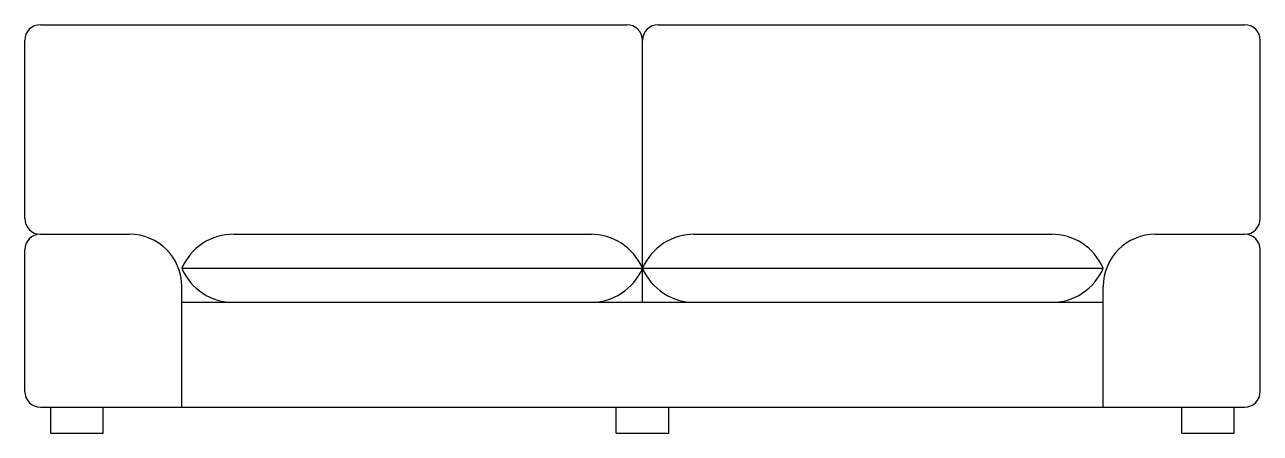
# Model space of a CAD drawing. Extents: x -1.18 to 1.18, y -0.75 to 0.03.
import ezdxf

# ---------------------------------------------------------------- set-up
doc = ezdxf.new("R2010")
doc.units = 0
doc.header["$MEASUREMENT"] = 0
doc.layers.add('A-MOBILIA', color=2, linetype='CONTINUOUS')

msp = doc.modelspace()

# ---------------------------------------------------------------- linework, layer by layer
at = {"layer": 'A-MOBILIA'}
for p, q in [((-1.15, 0.03), (-0.03, 0.03)), ((0.03, 0.03), (1.15, 0.03)), ((-1.18, -0.34), (-1.18, 0)), ((0, -0.5), (0, 0)), ((1.18, -0.34), (1.18, 0)), ((-1.15, -0.37), (-0.98, -0.37)), ((-0.78, -0.37), (-0.0974, -0.37)), ((0.0974, -0.37), (0.7826, -0.37)), ((0.98, -0.37), (1.15, -0.37)), ((-1.18, -0.67), (-1.18, -0.4)), ((1.18, -0.67), (1.18, -0.4)), ((-0.88, -0.435), (0, -0.435)), ((0, -0.435), (0.88, -0.435)), ((-0.88, -0.7), (-0.88, -0.47)), ((0.88, -0.7), (0.88, -0.47)), ((-0.88, -0.5), (0.88, -0.5)), ((-1.15, -0.7), (1.15, -0.7)), ((-1.13, -0.75), (-1.13, -0.7)), ((-1.03, -0.75), (-1.03, -0.7)), ((-0.05, -0.75), (-0.05, -0.7)), ((0.05, -0.75), (0.05, -0.7)), ((1.03, -0.75), (1.03, -0.7)), ((1.13, -0.75), (1.13, -0.7)), ((-1.13, -0.75), (-1.03, -0.75)), ((-0.05, -0.75), (0.05, -0.75)), ((1.03, -0.75), (1.13, -0.75))]:
    msp.add_line(p, q, dxfattribs=at)
for centre, radius, start, end in [((-1.15, 0), 0.03, 90, 180), ((-0.03, 0), 0.03, 0, 90), ((0.03, 0), 0.03, 90, 180), ((1.15, 0), 0.03, 360, 90), ((-1.15, -0.34), 0.03, 180, 270), ((1.15, -0.34), 0.03, 270, 360), ((-1.15, -0.4), 0.03, 90, 180), ((-0.98, -0.47), 0.1, 0, 90), ((-0.7813, -0.4774), 0.1074, 89.2992, 156.7486), ((-0.0987, -0.4774), 0.1074, 23.2514, 90.7008), ((0.0987, -0.4774), 0.1074, 89.2992, 156.7486), ((0.7813, -0.4774), 0.1074, 23.2514, 90.7008), ((0.98, -0.47), 0.1, 90, 180), ((1.15, -0.4), 0.03, 0, 90), ((-0.7813, -0.3926), 0.1074, 203.2514, 270.7008), ((-0.0987, -0.3926), 0.1074, 269.2992, 336.7486), ((0.0987, -0.3926), 0.1074, 203.2514, 270.7008), ((0.7813, -0.3926), 0.1074, 269.2992, 336.7486), ((-1.15, -0.67), 0.03, 180, 270), ((1.15, -0.67), 0.03, 270, 0)]:
    msp.add_arc(centre, radius, start, end, dxfattribs=at)

doc.saveas('drawing.dxf')
